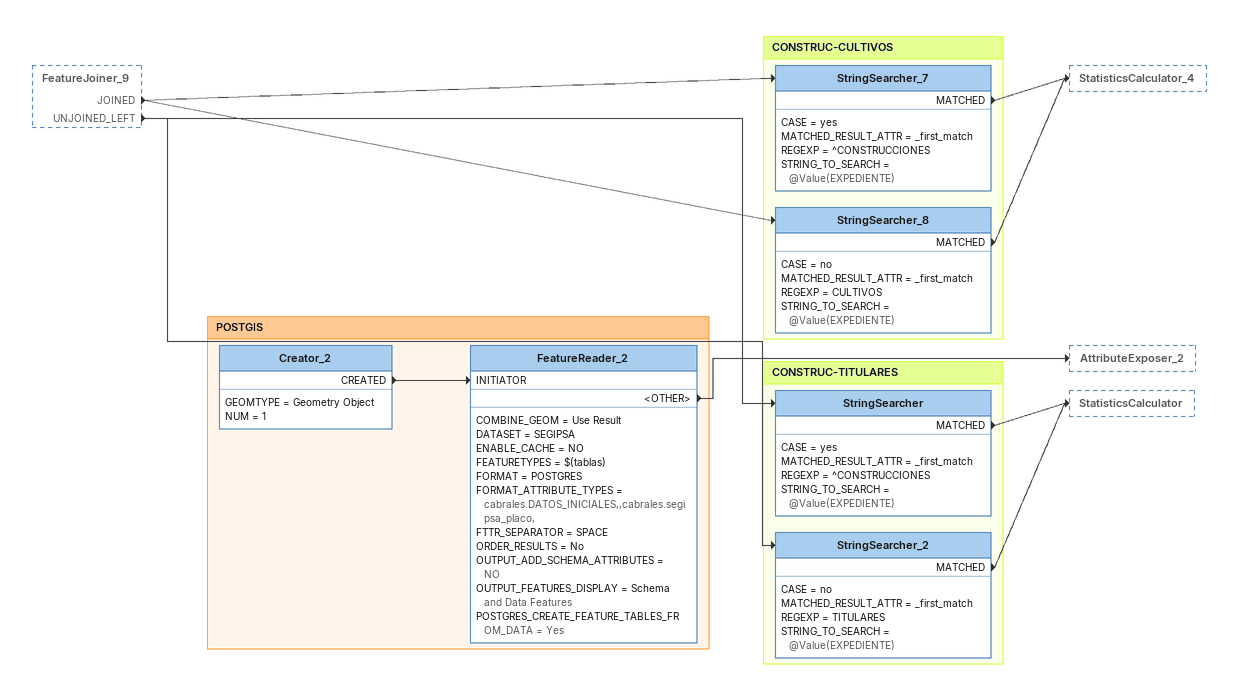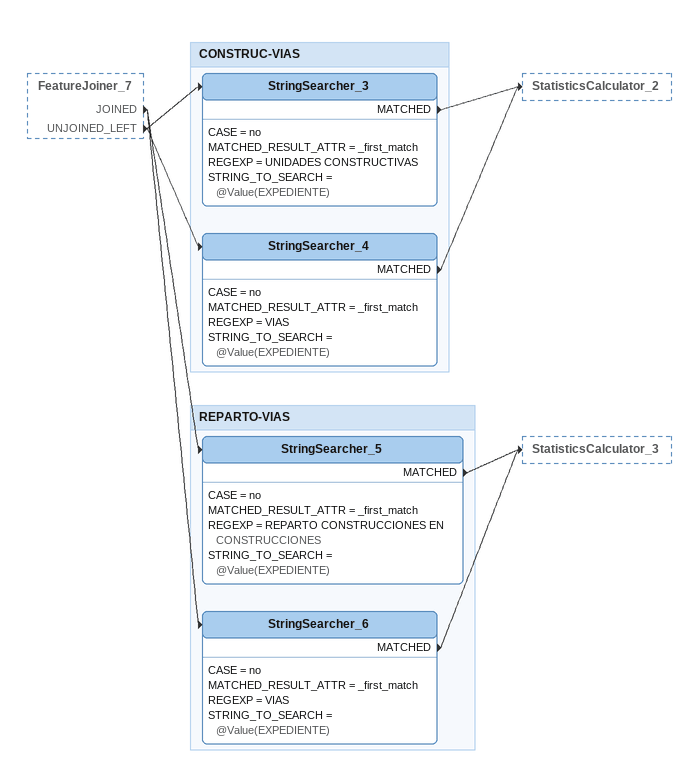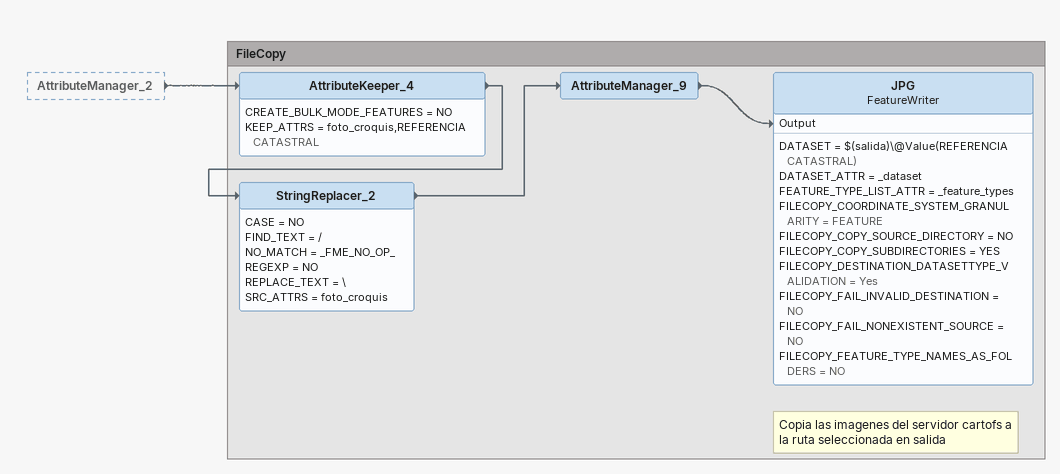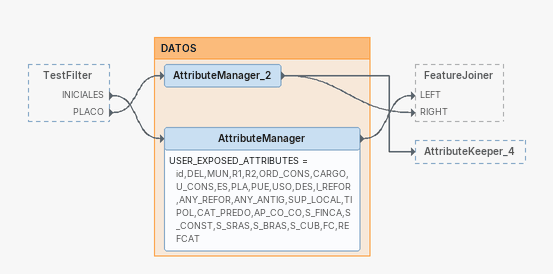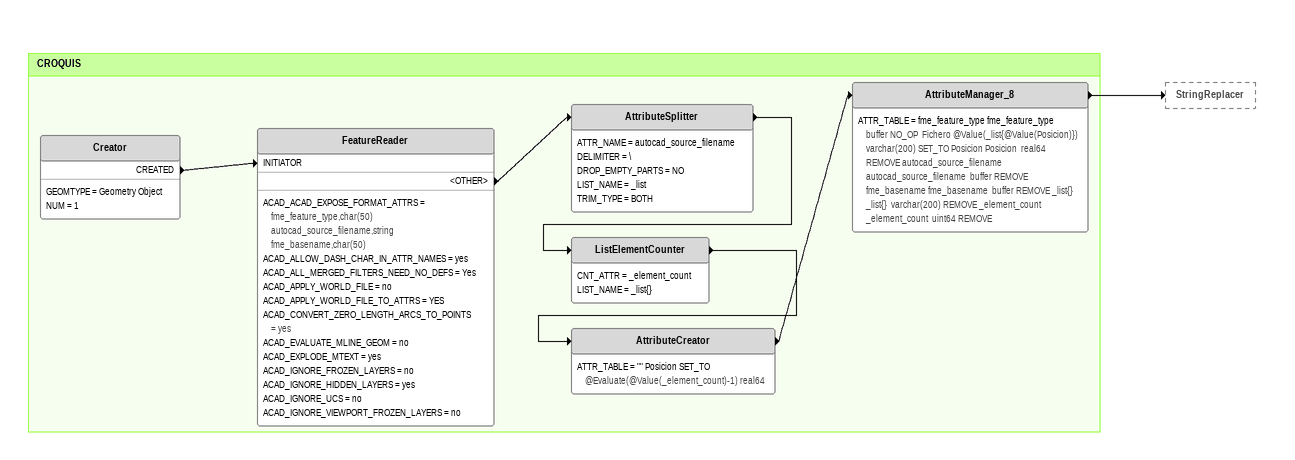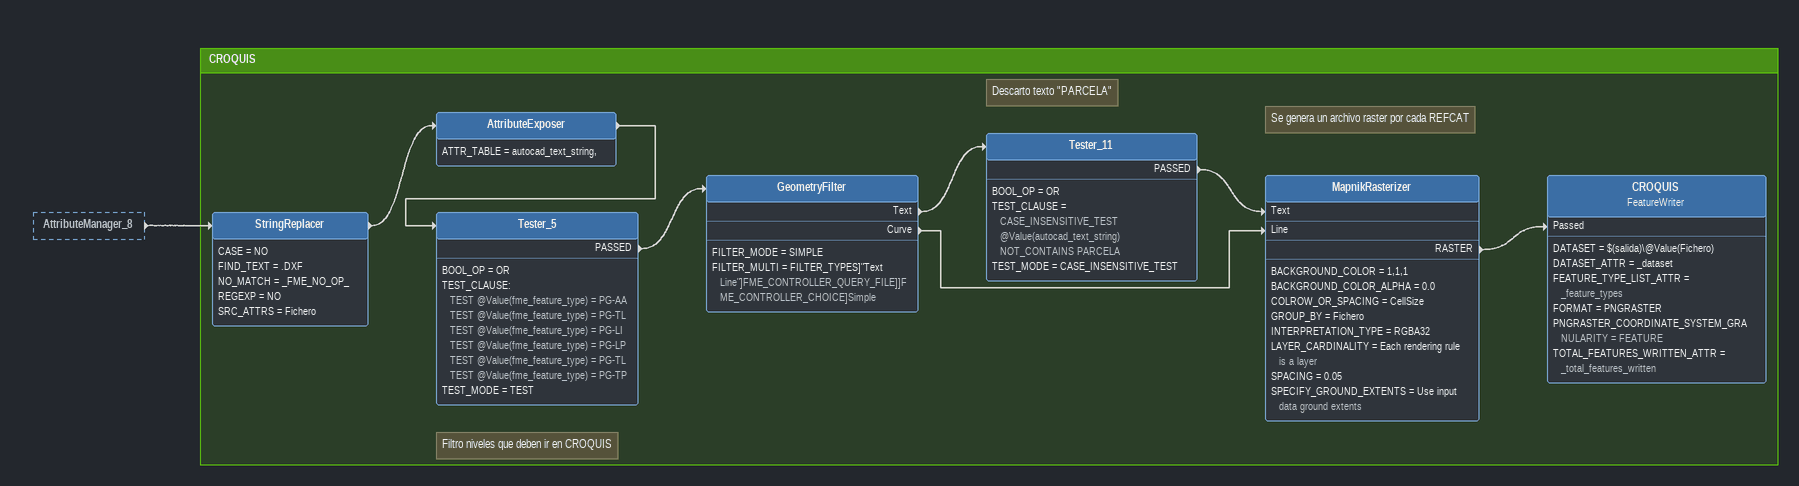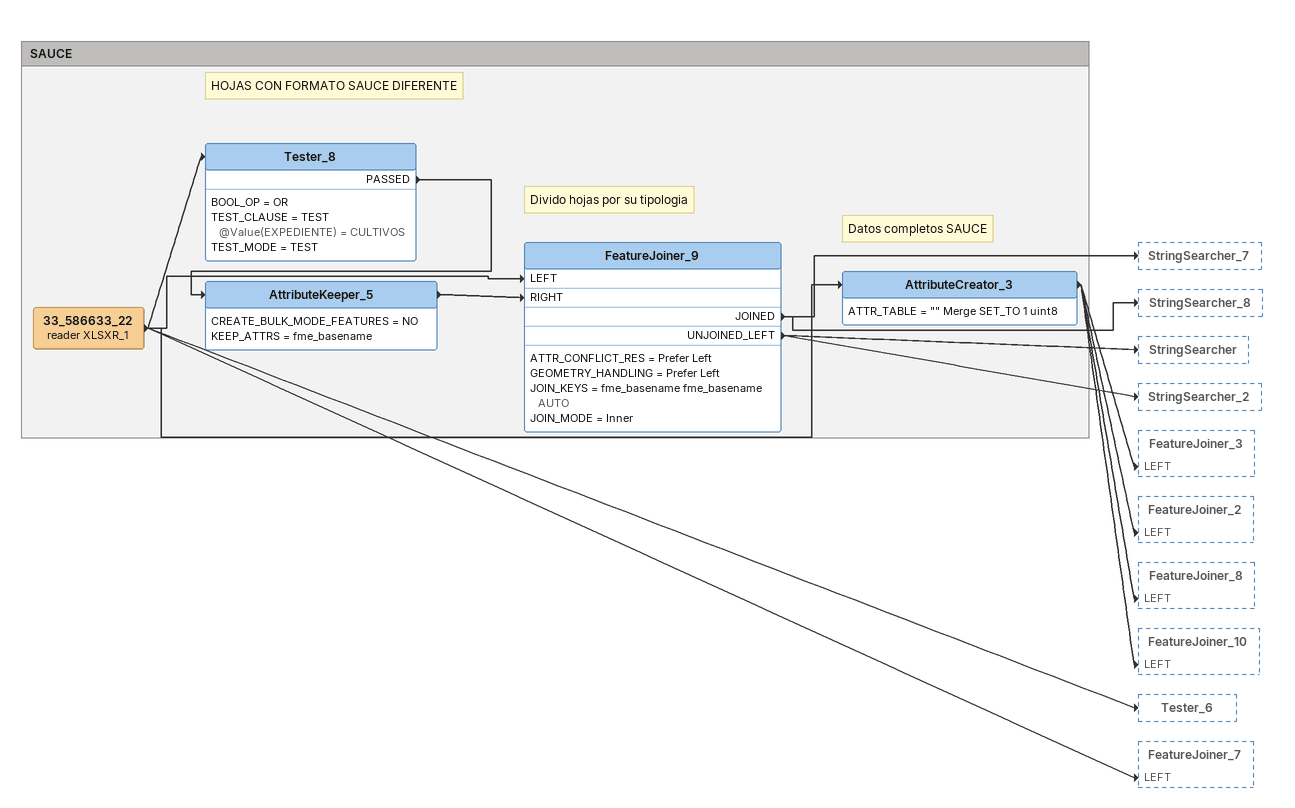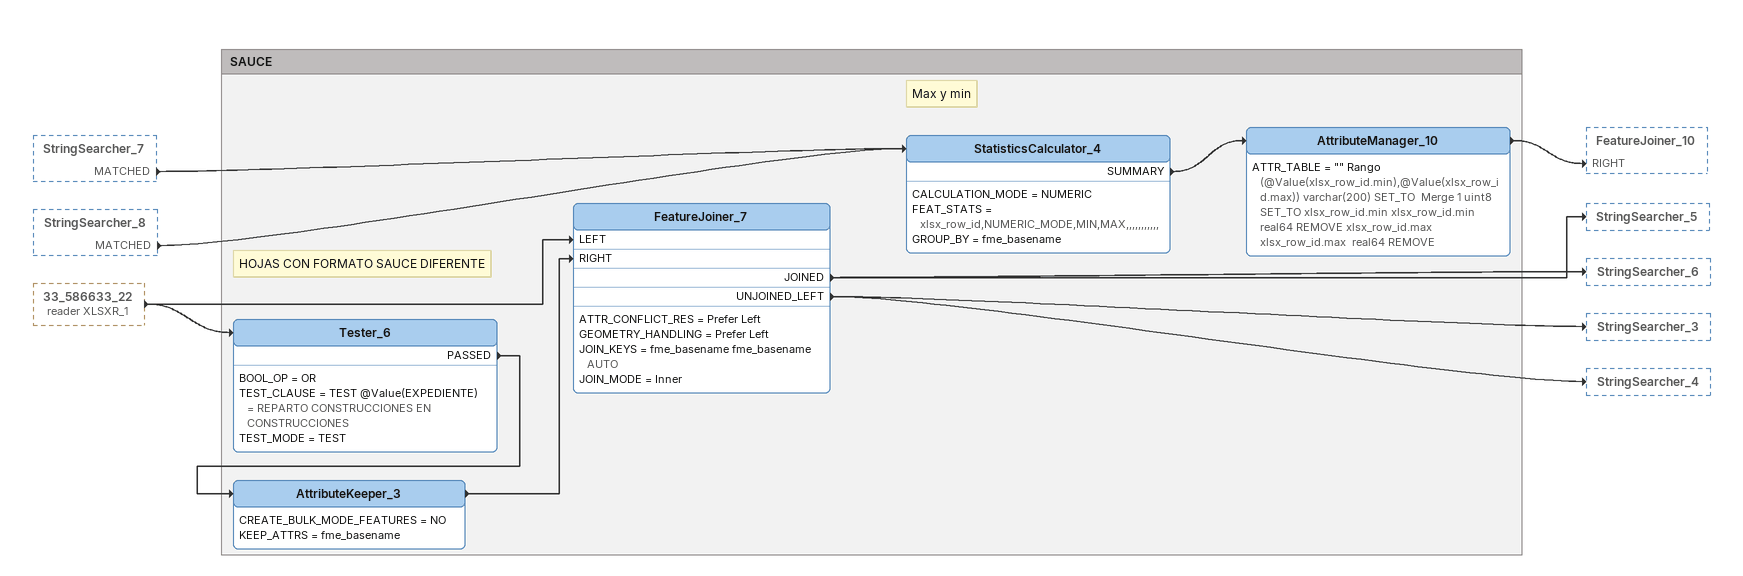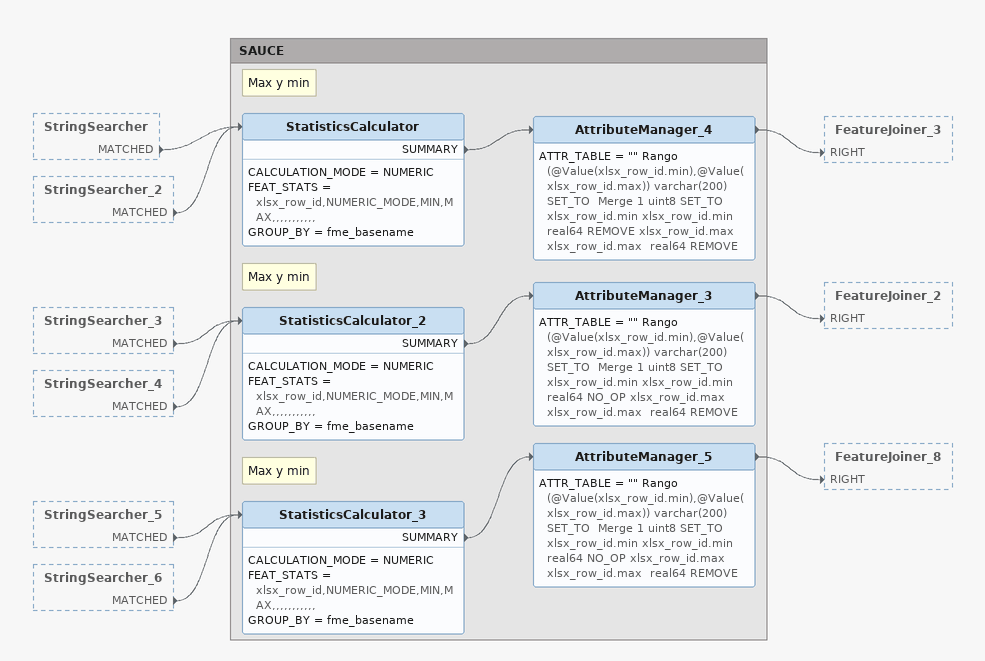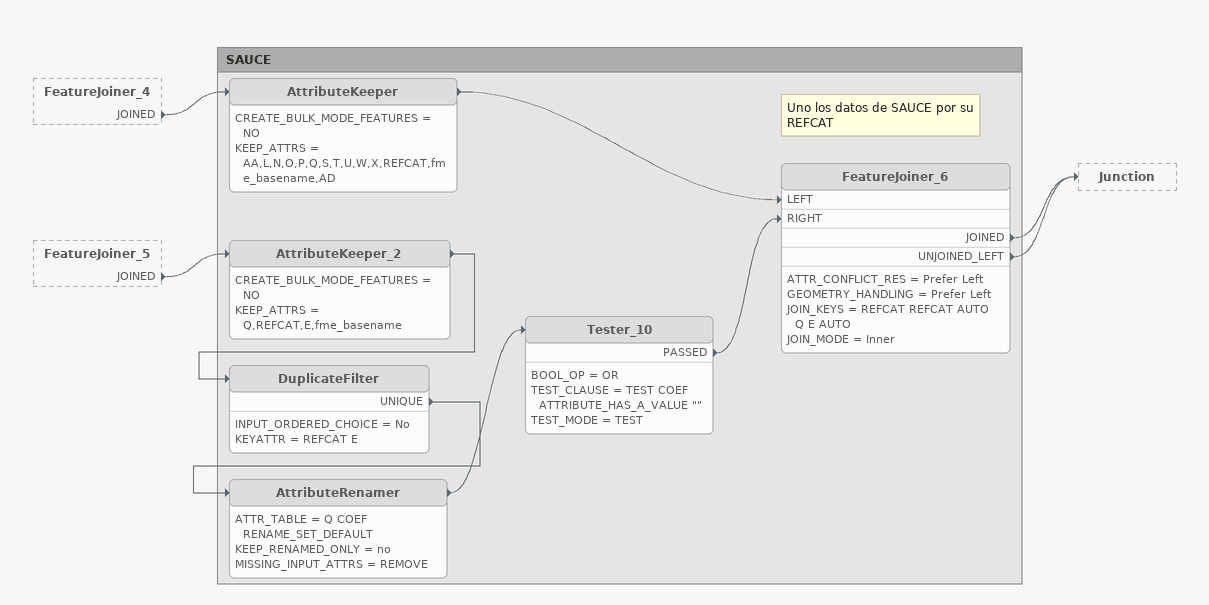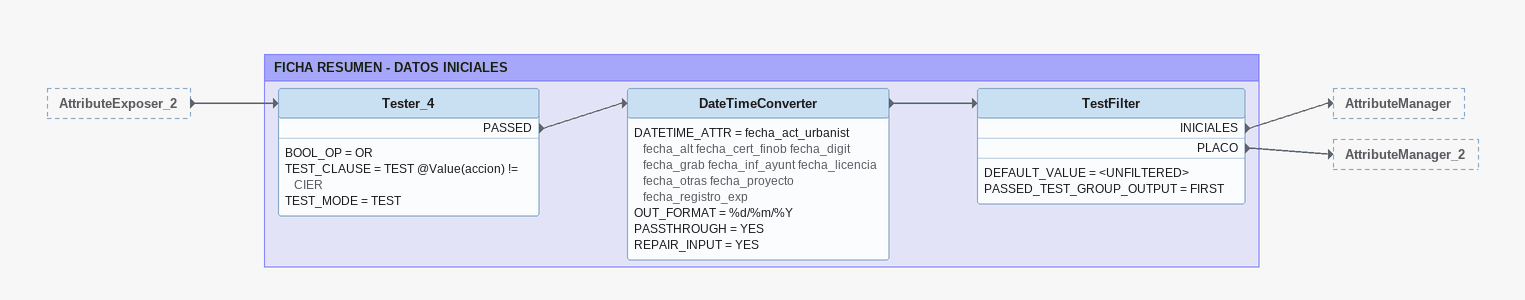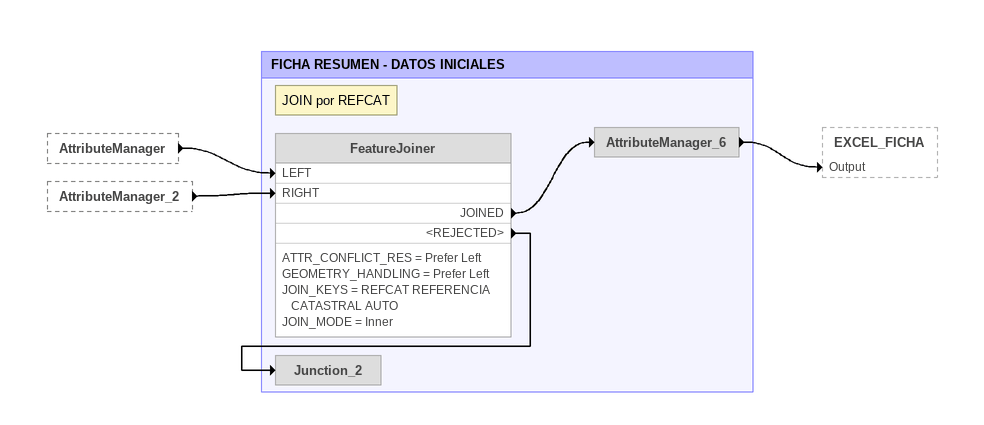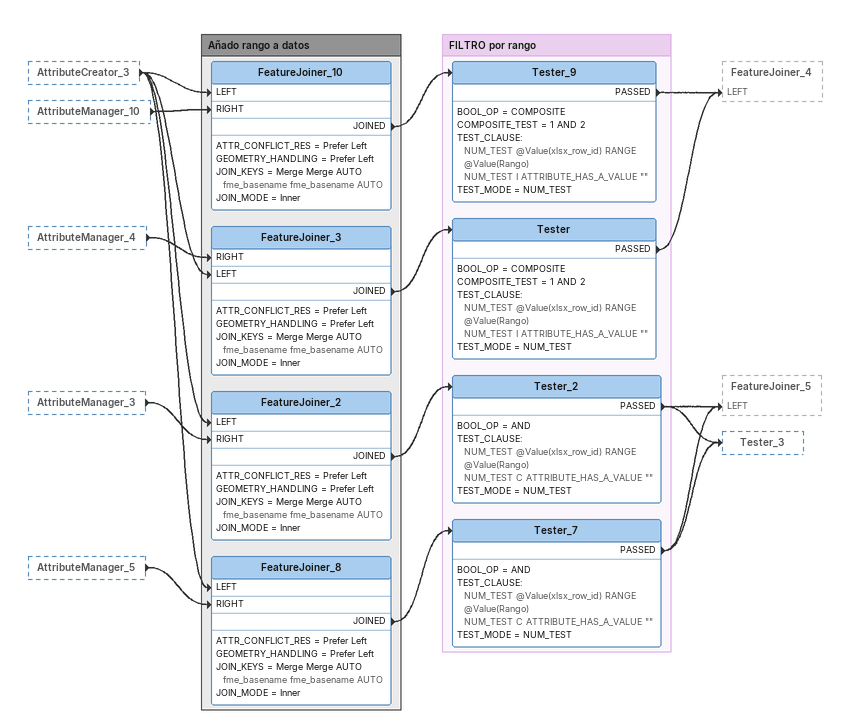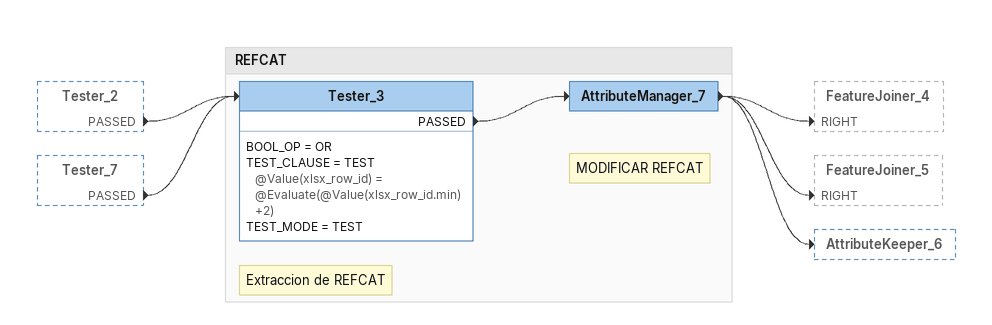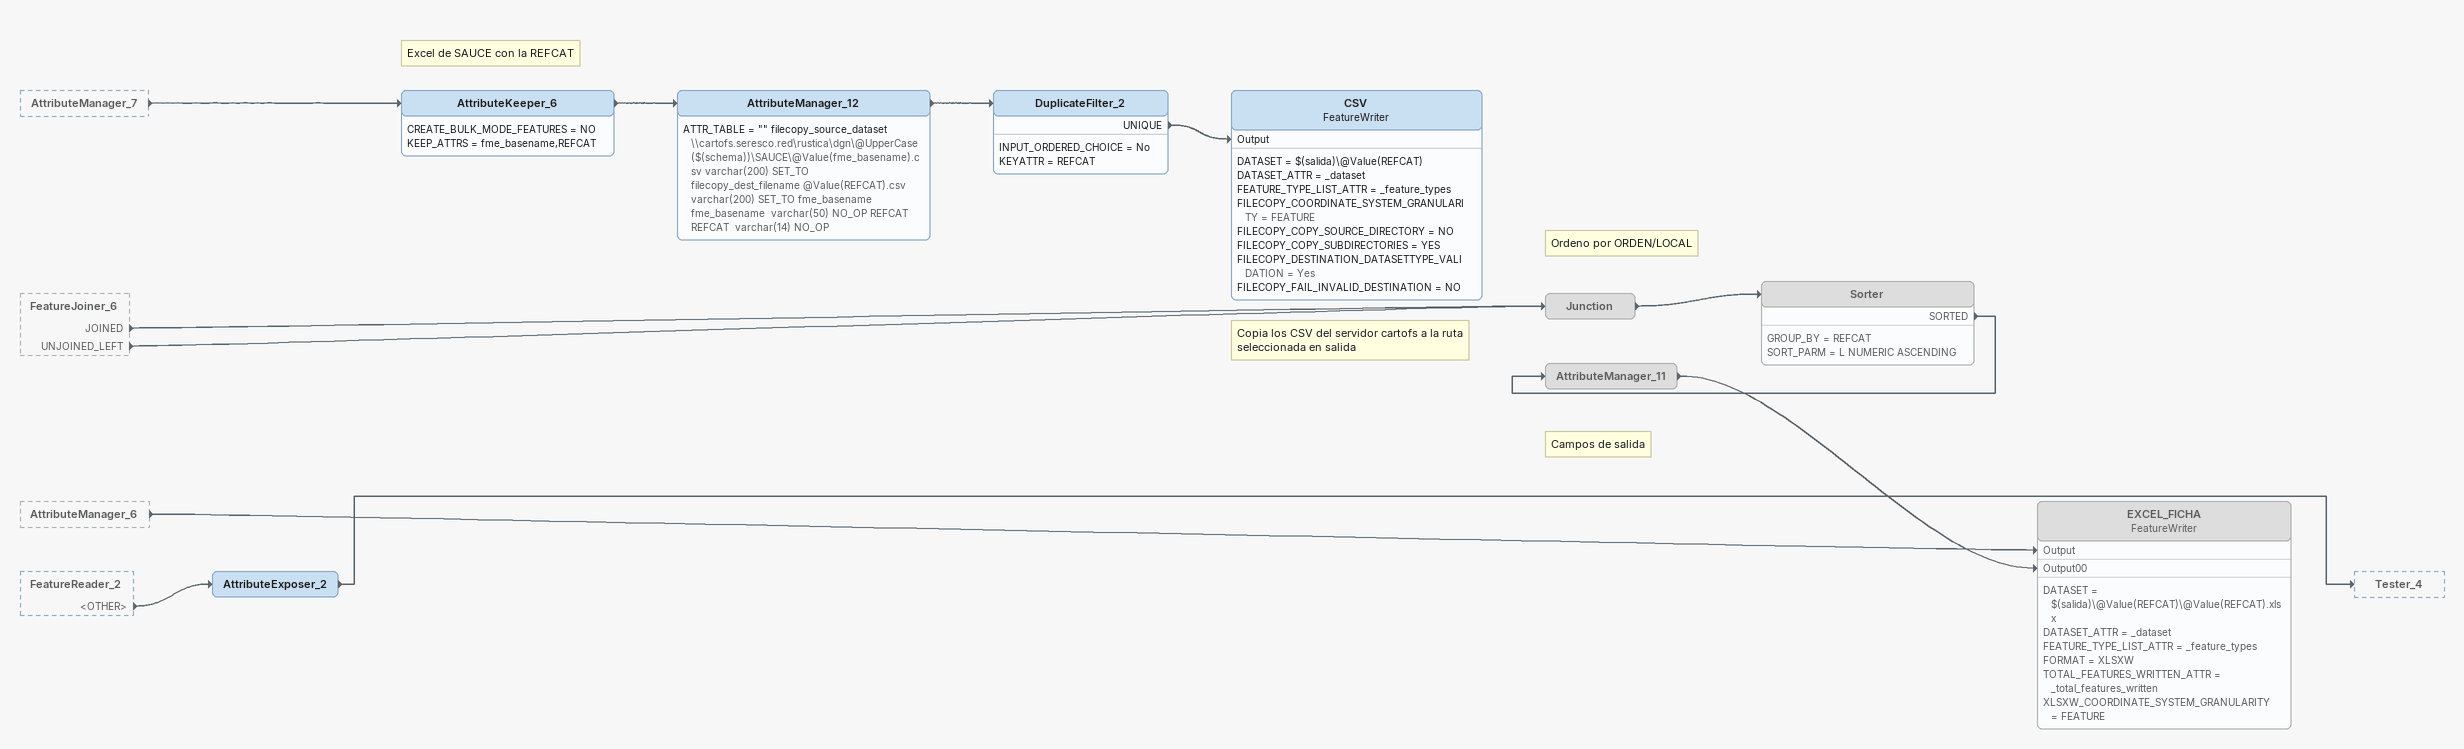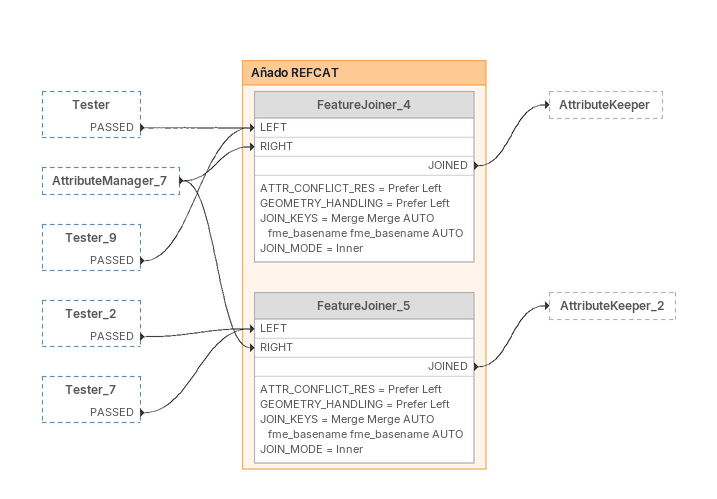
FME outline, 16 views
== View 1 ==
FeatureJoiner_9 [outside]
    JOINED -> StringSearcher_7
    JOINED -> StringSearcher_8
    UNJOINED_LEFT -> StringSearcher
    UNJOINED_LEFT -> StringSearcher_2

Bookmark: POSTGIS
Creator_2
    GEOMTYPE = Geometry Object
    NUM = 1
    CREATED -> FeatureReader_2 [INITIATOR]
FeatureReader_2
    COMBINE_GEOM = Use Result
    DATASET = SEGIPSA
    ENABLE_CACHE = NO
    FEATURETYPES = $(tablas)
    FORMAT = POSTGRES
    FORMAT_ATTRIBUTE_TYPES = cabrales.DATOS_INICIALES,,cabrales.segipsa_placo,
    FTTR_SEPARATOR = SPACE
    ORDER_RESULTS = No
    OUTPUT_ADD_SCHEMA_ATTRIBUTES = NO
    OUTPUT_FEATURES_DISPLAY = Schema and Data Features
    POSTGRES_CREATE_FEATURE_TABLES_FROM_DATA = Yes
    <OTHER> -> AttributeExposer_2

Bookmark: CONSTRUC-CULTIVOS
StringSearcher_7
    CASE = yes
    MATCHED_RESULT_ATTR = _first_match
    REGEXP = ^CONSTRUCCIONES
    STRING_TO_SEARCH = @Value(EXPEDIENTE)
    MATCHED -> StatisticsCalculator_4
StringSearcher_8
    CASE = no
    MATCHED_RESULT_ATTR = _first_match
    REGEXP = CULTIVOS
    STRING_TO_SEARCH = @Value(EXPEDIENTE)
    MATCHED -> StatisticsCalculator_4

Bookmark: CONSTRUC-TITULARES
StringSearcher
    CASE = yes
    MATCHED_RESULT_ATTR = _first_match
    REGEXP = ^CONSTRUCCIONES
    STRING_TO_SEARCH = @Value(EXPEDIENTE)
    MATCHED -> StatisticsCalculator
StringSearcher_2
    CASE = no
    MATCHED_RESULT_ATTR = _first_match
    REGEXP = TITULARES
    STRING_TO_SEARCH = @Value(EXPEDIENTE)
    MATCHED -> StatisticsCalculator

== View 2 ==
FeatureJoiner_7 [outside]
    JOINED -> StringSearcher_5
    JOINED -> StringSearcher_6
    UNJOINED_LEFT -> StringSearcher_3
    UNJOINED_LEFT -> StringSearcher_4

Bookmark: CONSTRUC-VIAS
StringSearcher_3
    CASE = no
    MATCHED_RESULT_ATTR = _first_match
    REGEXP = UNIDADES CONSTRUCTIVAS
    STRING_TO_SEARCH = @Value(EXPEDIENTE)
    MATCHED -> StatisticsCalculator_2
StringSearcher_4
    CASE = no
    MATCHED_RESULT_ATTR = _first_match
    REGEXP = VIAS
    STRING_TO_SEARCH = @Value(EXPEDIENTE)
    MATCHED -> StatisticsCalculator_2

Bookmark: REPARTO-VIAS
StringSearcher_5
    CASE = no
    MATCHED_RESULT_ATTR = _first_match
    REGEXP = REPARTO CONSTRUCCIONES EN CONSTRUCCIONES
    STRING_TO_SEARCH = @Value(EXPEDIENTE)
    MATCHED -> StatisticsCalculator_3
StringSearcher_6
    CASE = no
    MATCHED_RESULT_ATTR = _first_match
    REGEXP = VIAS
    STRING_TO_SEARCH = @Value(EXPEDIENTE)
    MATCHED -> StatisticsCalculator_3

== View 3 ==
AttributeManager_2 [outside]
    -> AttributeKeeper_4

Bookmark: FileCopy
AttributeKeeper_4
    CREATE_BULK_MODE_FEATURES = NO
    KEEP_ATTRS = foto_croquis,REFERENCIA CATASTRAL
    -> StringReplacer_2
StringReplacer_2
    CASE = NO
    FIND_TEXT = /
    NO_MATCH = _FME_NO_OP_
    REGEXP = NO
    REPLACE_TEXT = \
    SRC_ATTRS = foto_croquis
    -> AttributeManager_9
AttributeManager_9
    -> JPG [Output]
Note: Copia las imagenes del servidor cartofs a la ruta seleccionada en salida
JPG: FeatureWriter
    DATASET = $(salida)\@Value(REFERENCIA CATASTRAL)
    DATASET_ATTR = _dataset
    FEATURE_TYPE_LIST_ATTR = _feature_types
    FILECOPY_COORDINATE_SYSTEM_GRANULARITY = FEATURE
    FILECOPY_COPY_SOURCE_DIRECTORY = NO
    FILECOPY_COPY_SUBDIRECTORIES = YES
    FILECOPY_DESTINATION_DATASETTYPE_VALIDATION = Yes
    FILECOPY_FAIL_INVALID_DESTINATION = NO
    FILECOPY_FAIL_NONEXISTENT_SOURCE = NO
    FILECOPY_FEATURE_TYPE_NAMES_AS_FOLDERS = NO

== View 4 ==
TestFilter [outside]
    INICIALES -> AttributeManager
    PLACO -> AttributeManager_2

Bookmark: DATOS
AttributeManager_2
    -> FeatureJoiner [RIGHT]
    -> AttributeKeeper_4
AttributeManager
    USER_EXPOSED_ATTRIBUTES = id,DEL,MUN,R1,R2,ORD_CONS,CARGO,U_CONS,ES,PLA,PUE,USO,DES,I_REFOR,ANY_REFOR,ANY_ANTIG,SUP_LOCAL,TIPOL,CAT_PREDO,AP_CO_CO,S_FINCA,S_CONST,S_SRAS,S_BRAS,S_CUB,FC,REFCAT
    -> FeatureJoiner [LEFT]

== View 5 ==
Bookmark: CROQUIS
Creator
    GEOMTYPE = Geometry Object
    NUM = 1
    CREATED -> FeatureReader [INITIATOR]
FeatureReader
    ACAD_ACAD_EXPOSE_FORMAT_ATTRS = fme_feature_type,char(50) autocad_source_filename,string fme_basename,char(50)
    ACAD_ALLOW_DASH_CHAR_IN_ATTR_NAMES = yes
    ACAD_ALL_MERGED_FILTERS_NEED_NO_DEFS = Yes
    ACAD_APPLY_WORLD_FILE = no
    ACAD_APPLY_WORLD_FILE_TO_ATTRS = YES
    ACAD_CONVERT_ZERO_LENGTH_ARCS_TO_POINTS = yes
    ACAD_EVALUATE_MLINE_GEOM = no
    ACAD_EXPLODE_MTEXT = yes
    ACAD_IGNORE_FROZEN_LAYERS = no
    ACAD_IGNORE_HIDDEN_LAYERS = yes
    ACAD_IGNORE_UCS = no
    ACAD_IGNORE_VIEWPORT_FROZEN_LAYERS = no
    <OTHER> -> AttributeSplitter
AttributeSplitter
    ATTR_NAME = autocad_source_filename
    DELIMITER = \
    DROP_EMPTY_PARTS = NO
    LIST_NAME = _list
    TRIM_TYPE = BOTH
    -> ListElementCounter
ListElementCounter
    CNT_ATTR = _element_count
    LIST_NAME = _list{}
    -> AttributeCreator
AttributeCreator
    ATTR_TABLE = "" Posicion SET_TO @Evaluate(@Value(_element_count)-1) real64
    -> AttributeManager_8
AttributeManager_8
    ATTR_TABLE = fme_feature_type fme_feature_type  buffer NO_OP  Fichero @Value(_list{@Value(Posicion)}) varchar(200) SET_TO Posicion Posicion  real64 REMOVE autocad_source_filename autocad_source_filename  buffer REMOVE fme_basename fme_basename  buffer REMOVE _list{} _list{}  varchar(200) REMOVE _element_count _element_count  uint64 REMOVE
    -> StringReplacer

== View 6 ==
AttributeManager_8 [outside]
    -> StringReplacer

Bookmark: CROQUIS
StringReplacer
    CASE = NO
    FIND_TEXT = .DXF
    NO_MATCH = _FME_NO_OP_
    REGEXP = NO
    SRC_ATTRS = Fichero
    -> AttributeExposer
AttributeExposer
    ATTR_TABLE = autocad_text_string,
    -> Tester_5
Note: Filtro niveles que deben ir en CROQUIS
Tester_5
    BOOL_OP = OR
    TEST_CLAUSE:
      TEST @Value(fme_feature_type) = PG-AA
      TEST @Value(fme_feature_type) = PG-TL
      TEST @Value(fme_feature_type) = PG-LI
      TEST @Value(fme_feature_type) = PG-LP
      TEST @Value(fme_feature_type) = PG-TL
      TEST @Value(fme_feature_type) = PG-TP
    TEST_MODE = TEST
    PASSED -> GeometryFilter
GeometryFilter
    FILTER_MODE = SIMPLE
    FILTER_MULTI = FILTER_TYPES]"Text Line"]FME_CONTROLLER_QUERY_FILE]]FME_CONTROLLER_CHOICE]Simple
    Text -> Tester_11
    Curve -> MapnikRasterizer [Line]
Note: Descarto texto "PARCELA"
Tester_11
    BOOL_OP = OR
    TEST_CLAUSE = CASE_INSENSITIVE_TEST @Value(autocad_text_string) NOT_CONTAINS PARCELA
    TEST_MODE = CASE_INSENSITIVE_TEST
    PASSED -> MapnikRasterizer [Text]
Note: Se genera un archivo raster por cada REFCAT
MapnikRasterizer
    BACKGROUND_COLOR = 1,1,1
    BACKGROUND_COLOR_ALPHA = 0.0
    COLROW_OR_SPACING = CellSize
    GROUP_BY = Fichero
    INTERPRETATION_TYPE = RGBA32
    LAYER_CARDINALITY = Each rendering rule is a layer
    SPACING = 0.05
    SPECIFY_GROUND_EXTENTS = Use input data ground extents
    RASTER -> CROQUIS [Passed]
CROQUIS: FeatureWriter
    DATASET = $(salida)\@Value(Fichero)
    DATASET_ATTR = _dataset
    FEATURE_TYPE_LIST_ATTR = _feature_types
    FORMAT = PNGRASTER
    PNGRASTER_COORDINATE_SYSTEM_GRANULARITY = FEATURE
    TOTAL_FEATURES_WRITTEN_ATTR = _total_features_written

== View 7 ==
Bookmark: SAUCE
33_586633_22 (reader XLSXR_1)
    -> AttributeCreator_3
    -> Tester_6
    -> FeatureJoiner_7 [LEFT]
    -> Tester_8
    -> FeatureJoiner_9 [LEFT]
Note: HOJAS CON FORMATO SAUCE DIFERENTE
Tester_8
    BOOL_OP = OR
    TEST_CLAUSE = TEST @Value(EXPEDIENTE) = CULTIVOS
    TEST_MODE = TEST
    PASSED -> AttributeKeeper_5
AttributeKeeper_5
    CREATE_BULK_MODE_FEATURES = NO
    KEEP_ATTRS = fme_basename
    -> FeatureJoiner_9 [RIGHT]
Note: Divido hojas por su tipologia
FeatureJoiner_9
    ATTR_CONFLICT_RES = Prefer Left
    GEOMETRY_HANDLING = Prefer Left
    JOIN_KEYS = fme_basename fme_basename AUTO
    JOIN_MODE = Inner
    JOINED -> StringSearcher_7
    JOINED -> StringSearcher_8
    UNJOINED_LEFT -> StringSearcher
    UNJOINED_LEFT -> StringSearcher_2
Note: Datos completos SAUCE
AttributeCreator_3
    ATTR_TABLE = "" Merge SET_TO 1 uint8
    -> FeatureJoiner_3 [LEFT]
    -> FeatureJoiner_2 [LEFT]
    -> FeatureJoiner_8 [LEFT]
    -> FeatureJoiner_10 [LEFT]

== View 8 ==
StringSearcher_7 [outside]
    MATCHED -> StatisticsCalculator_4
StringSearcher_8 [outside]
    MATCHED -> StatisticsCalculator_4
33_586633_22 (reader XLSXR_1) [outside]
    -> Tester_6
    -> FeatureJoiner_7 [LEFT]

Bookmark: SAUCE
Note: Max y min
StatisticsCalculator_4
    CALCULATION_MODE = NUMERIC
    FEAT_STATS = xlsx_row_id,NUMERIC_MODE,MIN,MAX,,,,,,,,,,,
    GROUP_BY = fme_basename
    SUMMARY -> AttributeManager_10
AttributeManager_10
    ATTR_TABLE = "" Rango (@Value(xlsx_row_id.min),@Value(xlsx_row_id.max)) varchar(200) SET_TO  Merge 1 uint8 SET_TO xlsx_row_id.min xlsx_row_id.min  real64 REMOVE xlsx_row_id.max xlsx_row_id.max  real64 REMOVE
    -> FeatureJoiner_10 [RIGHT]
Note: HOJAS CON FORMATO SAUCE DIFERENTE
Tester_6
    BOOL_OP = OR
    TEST_CLAUSE = TEST @Value(EXPEDIENTE) = REPARTO CONSTRUCCIONES EN CONSTRUCCIONES
    TEST_MODE = TEST
    PASSED -> AttributeKeeper_3
AttributeKeeper_3
    CREATE_BULK_MODE_FEATURES = NO
    KEEP_ATTRS = fme_basename
    -> FeatureJoiner_7 [RIGHT]
FeatureJoiner_7
    ATTR_CONFLICT_RES = Prefer Left
    GEOMETRY_HANDLING = Prefer Left
    JOIN_KEYS = fme_basename fme_basename AUTO
    JOIN_MODE = Inner
    JOINED -> StringSearcher_5
    JOINED -> StringSearcher_6
    UNJOINED_LEFT -> StringSearcher_3
    UNJOINED_LEFT -> StringSearcher_4

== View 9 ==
StringSearcher [outside]
    MATCHED -> StatisticsCalculator
StringSearcher_2 [outside]
    MATCHED -> StatisticsCalculator
StringSearcher_3 [outside]
    MATCHED -> StatisticsCalculator_2
StringSearcher_4 [outside]
    MATCHED -> StatisticsCalculator_2
StringSearcher_5 [outside]
    MATCHED -> StatisticsCalculator_3
StringSearcher_6 [outside]
    MATCHED -> StatisticsCalculator_3

Bookmark: SAUCE
Note: Max y min
StatisticsCalculator
    CALCULATION_MODE = NUMERIC
    FEAT_STATS = xlsx_row_id,NUMERIC_MODE,MIN,MAX,,,,,,,,,,,
    GROUP_BY = fme_basename
    SUMMARY -> AttributeManager_4
AttributeManager_4
    ATTR_TABLE = "" Rango (@Value(xlsx_row_id.min),@Value(xlsx_row_id.max)) varchar(200) SET_TO  Merge 1 uint8 SET_TO xlsx_row_id.min xlsx_row_id.min  real64 REMOVE xlsx_row_id.max xlsx_row_id.max  real64 REMOVE
    -> FeatureJoiner_3 [RIGHT]
Note: Max y min
StatisticsCalculator_2
    CALCULATION_MODE = NUMERIC
    FEAT_STATS = xlsx_row_id,NUMERIC_MODE,MIN,MAX,,,,,,,,,,,
    GROUP_BY = fme_basename
    SUMMARY -> AttributeManager_3
AttributeManager_3
    ATTR_TABLE = "" Rango (@Value(xlsx_row_id.min),@Value(xlsx_row_id.max)) varchar(200) SET_TO  Merge 1 uint8 SET_TO xlsx_row_id.min xlsx_row_id.min  real64 NO_OP xlsx_row_id.max xlsx_row_id.max  real64 REMOVE
    -> FeatureJoiner_2 [RIGHT]
Note: Max y min
StatisticsCalculator_3
    CALCULATION_MODE = NUMERIC
    FEAT_STATS = xlsx_row_id,NUMERIC_MODE,MIN,MAX,,,,,,,,,,,
    GROUP_BY = fme_basename
    SUMMARY -> AttributeManager_5
AttributeManager_5
    ATTR_TABLE = "" Rango (@Value(xlsx_row_id.min),@Value(xlsx_row_id.max)) varchar(200) SET_TO  Merge 1 uint8 SET_TO xlsx_row_id.min xlsx_row_id.min  real64 NO_OP xlsx_row_id.max xlsx_row_id.max  real64 REMOVE
    -> FeatureJoiner_8 [RIGHT]

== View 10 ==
FeatureJoiner_4 [outside]
    JOINED -> AttributeKeeper
FeatureJoiner_5 [outside]
    JOINED -> AttributeKeeper_2

Bookmark: SAUCE
AttributeKeeper [off]
    CREATE_BULK_MODE_FEATURES = NO
    KEEP_ATTRS = AA,L,N,O,P,Q,S,T,U,W,X,REFCAT,fme_basename,AD
    -> FeatureJoiner_6 [LEFT]
AttributeKeeper_2 [off]
    CREATE_BULK_MODE_FEATURES = NO
    KEEP_ATTRS = Q,REFCAT,E,fme_basename
    -> DuplicateFilter
DuplicateFilter [off]
    INPUT_ORDERED_CHOICE = No
    KEYATTR = REFCAT E
    UNIQUE -> AttributeRenamer
AttributeRenamer [off]
    ATTR_TABLE = Q COEF RENAME_SET_DEFAULT
    KEEP_RENAMED_ONLY = no
    MISSING_INPUT_ATTRS = REMOVE
    -> Tester_10
Tester_10 [off]
    BOOL_OP = OR
    TEST_CLAUSE = TEST COEF ATTRIBUTE_HAS_A_VALUE ""
    TEST_MODE = TEST
    PASSED -> FeatureJoiner_6 [RIGHT]
Note: Uno los datos de SAUCE por su REFCAT
FeatureJoiner_6 [off]
    ATTR_CONFLICT_RES = Prefer Left
    GEOMETRY_HANDLING = Prefer Left
    JOIN_KEYS = REFCAT REFCAT AUTO Q E AUTO
    JOIN_MODE = Inner
    JOINED -> Junction
    UNJOINED_LEFT -> Junction

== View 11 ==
AttributeExposer_2 [outside]
    -> Tester_4

Bookmark: FICHA RESUMEN - DATOS INICIALES
Tester_4
    BOOL_OP = OR
    TEST_CLAUSE = TEST @Value(accion) != CIER
    TEST_MODE = TEST
    PASSED -> DateTimeConverter
DateTimeConverter
    DATETIME_ATTR = fecha_act_urbanist fecha_alt fecha_cert_finob fecha_digit fecha_grab fecha_inf_ayunt fecha_licencia fecha_otras fecha_proyecto fecha_registro_exp
    OUT_FORMAT = %d/%m/%Y
    PASSTHROUGH = YES
    REPAIR_INPUT = YES
    -> TestFilter
TestFilter
    DEFAULT_VALUE = <UNFILTERED>
    PASSED_TEST_GROUP_OUTPUT = FIRST
    INICIALES -> AttributeManager
    PLACO -> AttributeManager_2

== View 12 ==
AttributeManager [outside]
    -> FeatureJoiner [LEFT]
AttributeManager_2 [outside]
    -> FeatureJoiner [RIGHT]

Bookmark: FICHA RESUMEN - DATOS INICIALES
Note: JOIN por REFCAT
FeatureJoiner [off]
    ATTR_CONFLICT_RES = Prefer Left
    GEOMETRY_HANDLING = Prefer Left
    JOIN_KEYS = REFCAT REFERENCIA CATASTRAL AUTO
    JOIN_MODE = Inner
    JOINED -> AttributeManager_6
    <REJECTED> -> Junction_2
AttributeManager_6 [off]
    -> EXCEL_FICHA [Output]
Junction_2 [off]

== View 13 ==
AttributeCreator_3 [outside]
    -> FeatureJoiner_3 [LEFT]
    -> FeatureJoiner_2 [LEFT]
    -> FeatureJoiner_8 [LEFT]
    -> FeatureJoiner_10 [LEFT]
AttributeManager_10 [outside]
    -> FeatureJoiner_10 [RIGHT]
AttributeManager_4 [outside]
    -> FeatureJoiner_3 [RIGHT]
AttributeManager_3 [outside]
    -> FeatureJoiner_2 [RIGHT]
AttributeManager_5 [outside]
    -> FeatureJoiner_8 [RIGHT]

Bookmark: Añado rango a datos
FeatureJoiner_10
    ATTR_CONFLICT_RES = Prefer Left
    GEOMETRY_HANDLING = Prefer Left
    JOIN_KEYS = Merge Merge AUTO fme_basename fme_basename AUTO
    JOIN_MODE = Inner
    JOINED -> Tester_9
FeatureJoiner_3
    ATTR_CONFLICT_RES = Prefer Left
    GEOMETRY_HANDLING = Prefer Left
    JOIN_KEYS = Merge Merge AUTO fme_basename fme_basename AUTO
    JOIN_MODE = Inner
    JOINED -> Tester
FeatureJoiner_2
    ATTR_CONFLICT_RES = Prefer Left
    GEOMETRY_HANDLING = Prefer Left
    JOIN_KEYS = Merge Merge AUTO fme_basename fme_basename AUTO
    JOIN_MODE = Inner
    JOINED -> Tester_2
FeatureJoiner_8
    ATTR_CONFLICT_RES = Prefer Left
    GEOMETRY_HANDLING = Prefer Left
    JOIN_KEYS = Merge Merge AUTO fme_basename fme_basename AUTO
    JOIN_MODE = Inner
    JOINED -> Tester_7

Bookmark: FILTRO por rango
Tester_9
    BOOL_OP = COMPOSITE
    COMPOSITE_TEST = 1 AND 2
    TEST_CLAUSE:
      NUM_TEST @Value(xlsx_row_id) RANGE @Value(Rango)
      NUM_TEST I ATTRIBUTE_HAS_A_VALUE ""
    TEST_MODE = NUM_TEST
    PASSED -> FeatureJoiner_4 [LEFT]
Tester
    BOOL_OP = COMPOSITE
    COMPOSITE_TEST = 1 AND 2
    TEST_CLAUSE:
      NUM_TEST @Value(xlsx_row_id) RANGE @Value(Rango)
      NUM_TEST I ATTRIBUTE_HAS_A_VALUE ""
    TEST_MODE = NUM_TEST
    PASSED -> FeatureJoiner_4 [LEFT]
Tester_2
    BOOL_OP = AND
    TEST_CLAUSE:
      NUM_TEST @Value(xlsx_row_id) RANGE @Value(Rango)
      NUM_TEST C ATTRIBUTE_HAS_A_VALUE ""
    TEST_MODE = NUM_TEST
    PASSED -> FeatureJoiner_5 [LEFT]
    PASSED -> Tester_3
Tester_7
    BOOL_OP = AND
    TEST_CLAUSE:
      NUM_TEST @Value(xlsx_row_id) RANGE @Value(Rango)
      NUM_TEST C ATTRIBUTE_HAS_A_VALUE ""
    TEST_MODE = NUM_TEST
    PASSED -> Tester_3
    PASSED -> FeatureJoiner_5 [LEFT]

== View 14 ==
Tester_2 [outside]
    PASSED -> Tester_3
Tester_7 [outside]
    PASSED -> Tester_3

Bookmark: REFCAT
Note: Extraccion de REFCAT
Tester_3
    BOOL_OP = OR
    TEST_CLAUSE = TEST @Value(xlsx_row_id) = @Evaluate(@Value(xlsx_row_id.min)+2)
    TEST_MODE = TEST
    PASSED -> AttributeManager_7
Note: MODIFICAR REFCAT
AttributeManager_7
    -> FeatureJoiner_4 [RIGHT]
    -> FeatureJoiner_5 [RIGHT]
    -> AttributeKeeper_6

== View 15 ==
AttributeManager_7 [outside]
    -> AttributeKeeper_6
FeatureJoiner_6 [outside]
    JOINED -> Junction
    UNJOINED_LEFT -> Junction
AttributeManager_6 [outside]
    -> EXCEL_FICHA [Output]
FeatureReader_2 [outside]
    <OTHER> -> AttributeExposer_2
AttributeExposer_2
    -> Tester_4
Note: Excel de SAUCE con la REFCAT
AttributeKeeper_6
    CREATE_BULK_MODE_FEATURES = NO
    KEEP_ATTRS = fme_basename,REFCAT
    -> AttributeManager_12
AttributeManager_12
    ATTR_TABLE = "" filecopy_source_dataset \\cartofs.seresco.red\rustica\dgn\@UpperCase($(schema))\SAUCE\@Value(fme_basename).csv varchar(200) SET_TO  filecopy_dest_filename @Value(REFCAT).csv varchar(200) SET_TO fme_basename fme_basename  varchar(50) NO_OP REFCAT REFCAT  varchar(14) NO_OP
    -> DuplicateFilter_2
DuplicateFilter_2
    INPUT_ORDERED_CHOICE = No
    KEYATTR = REFCAT
    UNIQUE -> CSV [Output]
Note: Copia los CSV del servidor cartofs a la ruta seleccionada en salida
CSV: FeatureWriter
    DATASET = $(salida)\@Value(REFCAT)
    DATASET_ATTR = _dataset
    FEATURE_TYPE_LIST_ATTR = _feature_types
    FILECOPY_COORDINATE_SYSTEM_GRANULARITY = FEATURE
    FILECOPY_COPY_SOURCE_DIRECTORY = NO
    FILECOPY_COPY_SUBDIRECTORIES = YES
    FILECOPY_DESTINATION_DATASETTYPE_VALIDATION = Yes
    FILECOPY_FAIL_INVALID_DESTINATION = NO
Junction [off]
    -> Sorter
Note: Ordeno por ORDEN/LOCAL
Sorter [off]
    GROUP_BY = REFCAT
    SORT_PARM = L NUMERIC ASCENDING
    SORTED -> AttributeManager_11
Note: Campos de salida
AttributeManager_11 [off]
    -> EXCEL_FICHA [Output00]
EXCEL_FICHA: FeatureWriter [off]
    DATASET = $(salida)\@Value(REFCAT)\@Value(REFCAT).xlsx
    DATASET_ATTR = _dataset
    FEATURE_TYPE_LIST_ATTR = _feature_types
    FORMAT = XLSXW
    TOTAL_FEATURES_WRITTEN_ATTR = _total_features_written
    XLSXW_COORDINATE_SYSTEM_GRANULARITY = FEATURE

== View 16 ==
Tester [outside]
    PASSED -> FeatureJoiner_4 [LEFT]
AttributeManager_7 [outside]
    -> FeatureJoiner_4 [RIGHT]
    -> FeatureJoiner_5 [RIGHT]
Tester_9 [outside]
    PASSED -> FeatureJoiner_4 [LEFT]
Tester_2 [outside]
    PASSED -> FeatureJoiner_5 [LEFT]
Tester_7 [outside]
    PASSED -> FeatureJoiner_5 [LEFT]

Bookmark: Añado REFCAT
FeatureJoiner_4 [off]
    ATTR_CONFLICT_RES = Prefer Left
    GEOMETRY_HANDLING = Prefer Left
    JOIN_KEYS = Merge Merge AUTO fme_basename fme_basename AUTO
    JOIN_MODE = Inner
    JOINED -> AttributeKeeper
FeatureJoiner_5 [off]
    ATTR_CONFLICT_RES = Prefer Left
    GEOMETRY_HANDLING = Prefer Left
    JOIN_KEYS = Merge Merge AUTO fme_basename fme_basename AUTO
    JOIN_MODE = Inner
    JOINED -> AttributeKeeper_2
